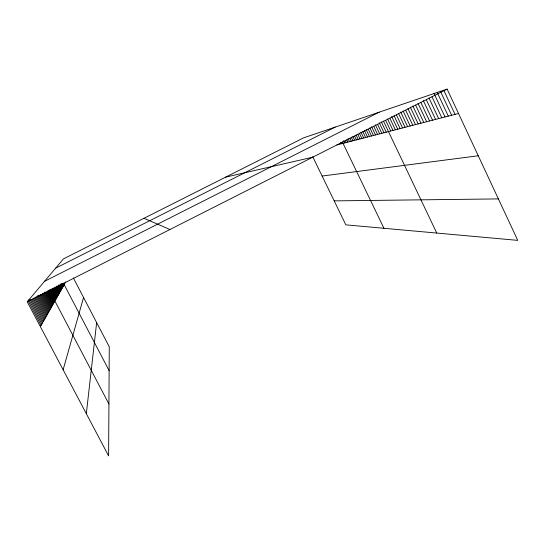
<?xml version="1.0" encoding="UTF-8"?>
<svg xmlns="http://www.w3.org/2000/svg" width="545" height="545" viewBox="0 0 545 545"><rect width="100%" height="100%" fill="white"/><g stroke="black" fill="none" stroke-linecap="round" stroke-linejoin="round"><path stroke-width="0.82" d="M86.328 413.689L96.649 322.592M63.125 369.748L83.562 297.488M40.371 326.659L65.734 281.901M73.35 277.889L109.266 346.811L108.612 455.899L27.25 301.801L63.452 258.889L303.565 137.865L447.125 89.101L517.75 240.372L345.843 224.847L312.701 156.66M44.547 281.302L379.225 112.168M27.25 301.801L447.125 89.101M55.59 268.208L335.202 127.114M336.851 144.943L458.508 113.483M225.65 177.139L312.626 157.239M322.122 176.042L478.251 155.768M334.194 200.88L498.396 198.911M144.023 218.279L169.931 229.527M31.392 299.314L43.191 321.686M30.179 299.518L42.51 322.892M28.96 299.77L41.808 324.125M28.115 300.779L41.1 325.379M46.488 292.004L52.994 304.389M45.548 292.038L52.497 305.268M44.595 292.072L51.993 306.161M44.009 292.856L51.475 307.067M43.3 293.421L50.951 307.986M42.306 293.496L50.419 308.926M41.693 294.314L49.881 309.887M40.671 294.402L49.329 310.861M39.935 295.063L48.764 311.856M38.886 295.186L48.192 312.864M37.823 295.308L47.606 313.893M37.135 296.18L47.013 314.942M36.365 296.95L46.407 316.011M35.261 297.12L45.787 317.108M34.526 298.04L45.16 318.219M33.34 298.149L44.513 319.35M32.571 299.096L43.859 320.508M60.577 283.891L62.512 287.59M60.216 284.476L62.164 288.203M59.848 285.069L61.81 288.83M59.18 285.11L61.456 289.463M58.41 284.987L61.088 290.103M58.022 285.6L60.72 290.757M57.627 286.227L60.345 291.418M56.837 286.111L59.964 292.086M56.421 286.745L59.575 292.767M55.754 286.908L59.187 293.462M55.324 287.562L58.785 294.164M54.507 287.481L58.383 294.879M54.064 288.148L57.968 295.608M53.219 288.08L57.552 296.344M52.545 288.353L57.13 297.093M52.075 289.048L56.694 297.856M51.21 289.007L56.258 298.633M50.719 289.715L55.808 299.416M49.833 289.681L55.358 300.22M49.145 290.069L108.925 404.002M48.634 290.798L54.432 301.848M47.722 290.798L53.962 302.679M47.19 291.541L53.478 303.531M63.397 283.155L109.123 370.648M63.07 283.713L63.854 285.219M62.389 283.625L63.527 285.798M61.667 283.468L63.193 286.391M61.319 284.047L62.859 286.983M345.155 140.269L346.239 142.517M343.548 140.705L344.617 142.933M342.315 141.87L383.953 228.287M340.741 142.286L341.449 143.751M359.298 133.13L361.86 138.478M357.847 134.404L360.027 138.948M356.048 134.908L358.215 139.418M354.638 136.148L356.43 139.881M352.887 136.625L354.672 140.338M351.164 137.102L352.935 140.78M349.754 138.171L351.225 141.223M348.078 138.628L349.536 141.659M346.79 139.833L347.873 142.088M373.679 126.195L377.596 134.404M371.629 126.794L375.525 134.942M369.823 127.816L373.482 135.467M368.202 129.151L371.472 135.991M366.247 129.717L369.49 136.502M364.319 130.275L367.541 137.006M362.772 131.563L365.62 137.504M360.899 132.094L363.726 137.994M387.604 119.021L393.02 130.418M385.71 120.465L390.724 131.011M383.489 121.133L436.756 233.056M381.282 121.801L386.228 132.176M379.279 122.809L384.014 132.748M377.501 124.206L381.841 133.307M375.396 124.832L379.702 133.859M403.102 111.003L410.187 125.977M400.684 112.025L407.606 126.644M398.565 113.564L405.071 127.298M396.481 115.084L402.578 127.946M394.083 115.826L400.132 128.579M391.719 116.555L397.721 129.199M389.893 118.326L395.35 129.812M415.59 105.076L423.785 122.462M412.838 105.962L420.965 123.19M410.215 106.99L418.199 123.906M407.919 108.605L415.481 124.607M405.671 110.192L412.81 125.302M431.987 96.847L441.818 117.802M428.963 97.936L438.671 118.612M426.313 99.687L435.578 119.41M423.363 100.662L432.546 120.2M420.876 102.48L429.576 120.963M418.029 103.407L426.653 121.719M443.759 90.245L455.041 114.382M440.455 91.362L451.635 115.261M437.219 92.466L448.297 116.126M434.052 93.542L445.027 116.971"/></g></svg>
